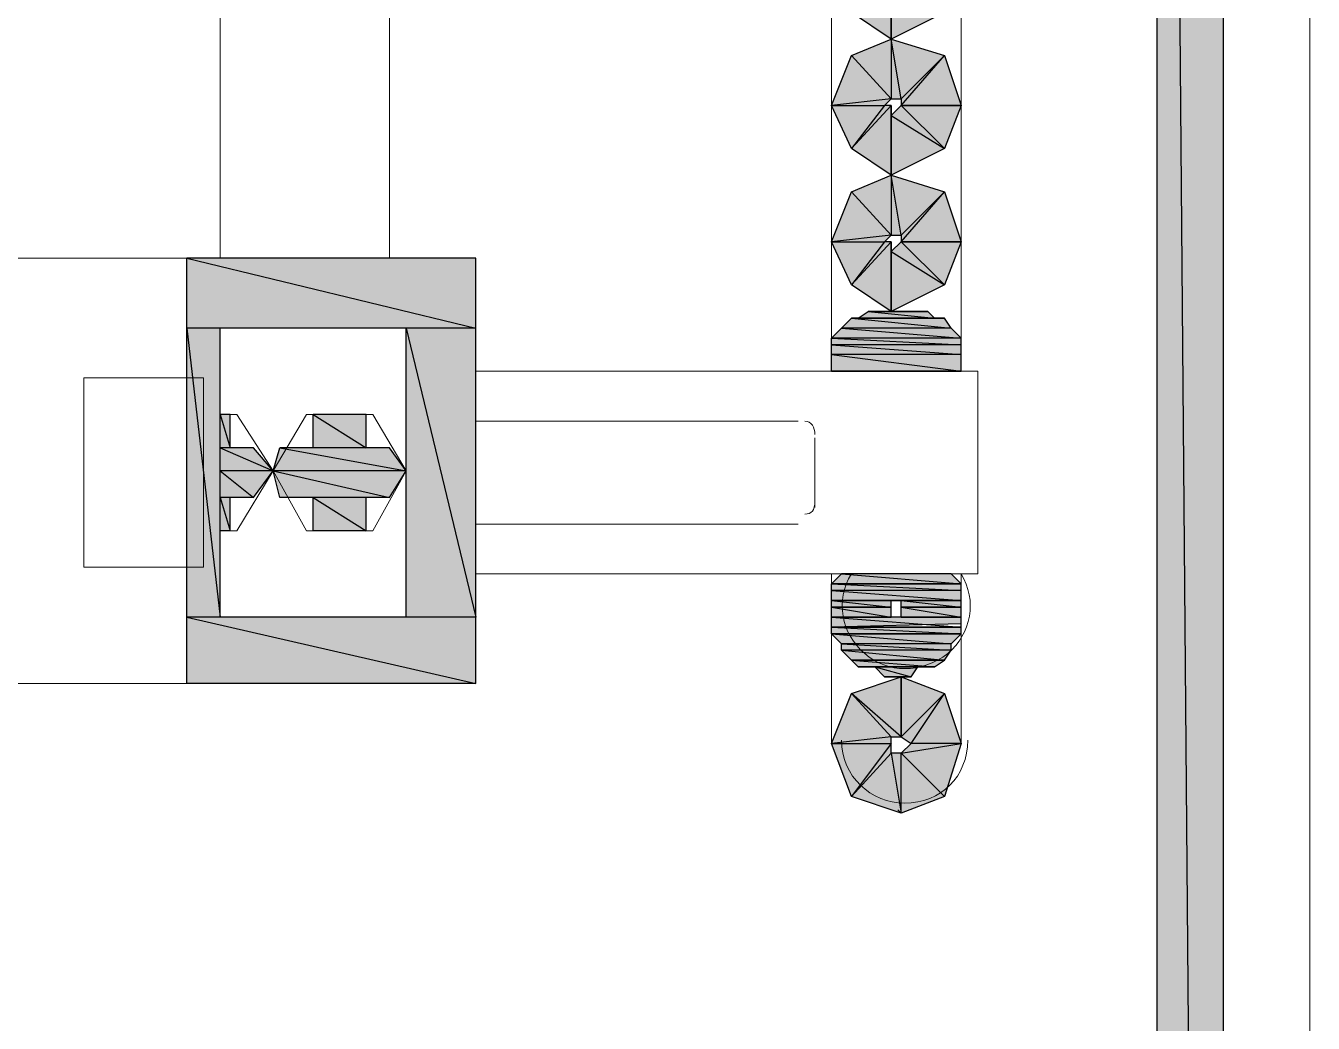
# Model space of a CAD drawing. Header units: millimetres. Extents: x 50 to 186, y -32 to 33.
# Drawn here: x 117.412 to 117.954, y -11.25 to -10.831 of the extents above; entities that cross this region are included whole.
import ezdxf

# ---------------------------------------------------------------- set-up
doc = ezdxf.new("R2010")
doc.units = ezdxf.units.MM
doc.layers.add('Prumada Eletrica', color=40, linetype='Continuous', lineweight=30)

msp = doc.modelspace()

# ---------------------------------------------------------------- hatches: boundary and pattern name
at = {"layer": 'Prumada Eletrica', "true_color": 0x000007}
h = msp.add_hatch(color=7, dxfattribs=at)
h.paths.add_polyline_path([(117.91592, -9.68853), (117.88798, -9.68853), (117.91592, -13.03237)])
h.paths.add_polyline_path([(117.88798, -9.68853), (117.91592, -13.03237), (117.88798, -13.03237)])
h = msp.add_hatch(color=7, dxfattribs=at)
h.paths.add_polyline_path([(117.75948, -10.78639), (117.77624, -10.80454), (117.7511, -10.80734)])
h.paths.add_polyline_path([(117.77624, -10.80454), (117.7511, -10.80734), (117.77345, -10.80734)])
h.paths.add_polyline_path([(117.7511, -10.80734), (117.77345, -10.80734), (117.75948, -10.82549)])
h.paths.add_polyline_path([(117.77345, -10.80734), (117.75948, -10.82549), (117.77624, -10.80734)])
h.paths.add_polyline_path([(117.75948, -10.82549), (117.77624, -10.80734), (117.77624, -10.83667)])
h.paths.add_polyline_path([(117.77624, -10.80734), (117.77624, -10.83667), (117.77624, -10.81153)])
h.paths.add_polyline_path([(117.77624, -10.83667), (117.77624, -10.81153), (117.79859, -10.82549)])
h.paths.add_polyline_path([(117.77624, -10.81153), (117.79859, -10.82549), (117.78043, -10.80734)])
h.paths.add_polyline_path([(117.79859, -10.82549), (117.78043, -10.80734), (117.80557, -10.80734)])
h = msp.add_hatch(color=7, dxfattribs=at)
h.paths.add_polyline_path([(117.80557, -10.8646), (117.78043, -10.8646), (117.79859, -10.84365)])
h.paths.add_polyline_path([(117.78043, -10.8646), (117.79859, -10.84365), (117.78043, -10.86181)])
h.paths.add_polyline_path([(117.79859, -10.84365), (117.78043, -10.86181), (117.77624, -10.83667)])
h.paths.add_polyline_path([(117.78043, -10.86181), (117.77624, -10.83667), (117.77624, -10.86181)])
h.paths.add_polyline_path([(117.77624, -10.83667), (117.77624, -10.86181), (117.75948, -10.84365)])
h = msp.add_hatch(color=7, dxfattribs=at)
h.paths.add_polyline_path([(117.75948, -10.84365), (117.77624, -10.86181), (117.7511, -10.8646)])
h.paths.add_polyline_path([(117.77624, -10.86181), (117.7511, -10.8646), (117.77345, -10.8646)])
h.paths.add_polyline_path([(117.7511, -10.8646), (117.77345, -10.8646), (117.75948, -10.88276)])
h.paths.add_polyline_path([(117.77345, -10.8646), (117.75948, -10.88276), (117.77624, -10.8646)])
h.paths.add_polyline_path([(117.75948, -10.88276), (117.77624, -10.8646), (117.77624, -10.89394)])
h.paths.add_polyline_path([(117.77624, -10.8646), (117.77624, -10.89394), (117.77624, -10.86879)])
h.paths.add_polyline_path([(117.77624, -10.89394), (117.77624, -10.86879), (117.79859, -10.88276)])
h.paths.add_polyline_path([(117.77624, -10.86879), (117.79859, -10.88276), (117.78043, -10.8646)])
h.paths.add_polyline_path([(117.79859, -10.88276), (117.78043, -10.8646), (117.80557, -10.8646)])
h = msp.add_hatch(color=7, dxfattribs=at)
h.paths.add_polyline_path([(117.80557, -10.92187), (117.78043, -10.92187), (117.79859, -10.90092)])
h.paths.add_polyline_path([(117.78043, -10.92187), (117.79859, -10.90092), (117.78043, -10.91908)])
h.paths.add_polyline_path([(117.79859, -10.90092), (117.78043, -10.91908), (117.77624, -10.89394)])
h.paths.add_polyline_path([(117.78043, -10.91908), (117.77624, -10.89394), (117.77624, -10.91908)])
h.paths.add_polyline_path([(117.77624, -10.89394), (117.77624, -10.91908), (117.75948, -10.90092)])
h = msp.add_hatch(color=7, dxfattribs=at)
h.paths.add_polyline_path([(117.75948, -10.90092), (117.77624, -10.91908), (117.7511, -10.92187)])
h.paths.add_polyline_path([(117.77624, -10.91908), (117.7511, -10.92187), (117.77345, -10.92187)])
h.paths.add_polyline_path([(117.7511, -10.92187), (117.77345, -10.92187), (117.75948, -10.94003)])
h.paths.add_polyline_path([(117.77345, -10.92187), (117.75948, -10.94003), (117.77624, -10.92187)])
h.paths.add_polyline_path([(117.75948, -10.94003), (117.77624, -10.92187), (117.77624, -10.9512)])
h.paths.add_polyline_path([(117.77624, -10.92187), (117.77624, -10.9512), (117.77624, -10.92606)])
h.paths.add_polyline_path([(117.77624, -10.9512), (117.77624, -10.92606), (117.79859, -10.94003)])
h.paths.add_polyline_path([(117.77624, -10.92606), (117.79859, -10.94003), (117.78043, -10.92187)])
h.paths.add_polyline_path([(117.79859, -10.94003), (117.78043, -10.92187), (117.80557, -10.92187)])
h = msp.add_hatch(color=7, dxfattribs=at)
h.paths.add_polyline_path([(117.60165, -10.92885), (117.48013, -10.92885), (117.60165, -10.95819)])
h.paths.add_polyline_path([(117.48013, -10.92885), (117.60165, -10.95819), (117.48013, -10.95819)])
h = msp.add_hatch(color=7, dxfattribs=at)
h.paths.add_polyline_path([(117.79859, -10.954), (117.75948, -10.954), (117.80138, -10.95819)])
h.paths.add_polyline_path([(117.75948, -10.954), (117.80138, -10.95819), (117.75529, -10.95819)])
h = msp.add_hatch(color=7, dxfattribs=at)
h.paths.add_polyline_path([(117.79161, -10.9512), (117.76647, -10.9512), (117.7944, -10.954)])
h.paths.add_polyline_path([(117.76647, -10.9512), (117.7944, -10.954), (117.76228, -10.954)])
h = msp.add_hatch(color=7, dxfattribs=at)
h.paths.add_polyline_path([(117.4941, -10.95819), (117.48013, -10.95819), (117.4941, -11.0797)])
h.paths.add_polyline_path([(117.48013, -10.95819), (117.4941, -11.0797), (117.48013, -11.0797)])
h = msp.add_hatch(color=7, dxfattribs=at)
h.paths.add_polyline_path([(117.60165, -10.95819), (117.57232, -10.95819), (117.60165, -11.0797)])
h.paths.add_polyline_path([(117.57232, -10.95819), (117.60165, -11.0797), (117.57232, -11.0797)])
h = msp.add_hatch(color=7, dxfattribs=at)
h.paths.add_polyline_path([(117.80138, -10.95819), (117.75529, -10.95819), (117.80557, -10.96238)])
h.paths.add_polyline_path([(117.75529, -10.95819), (117.80557, -10.96238), (117.7511, -10.96238)])
h = msp.add_hatch(color=7, dxfattribs=at)
h.paths.add_polyline_path([(117.80557, -10.96238), (117.7511, -10.96238), (117.80557, -10.96517)])
h.paths.add_polyline_path([(117.7511, -10.96238), (117.80557, -10.96517), (117.7511, -10.96517)])
h = msp.add_hatch(color=7, dxfattribs=at)
h.paths.add_polyline_path([(117.80557, -10.96517), (117.7511, -10.96517), (117.80557, -10.96936)])
h.paths.add_polyline_path([(117.7511, -10.96517), (117.80557, -10.96936), (117.7511, -10.96936)])
h = msp.add_hatch(color=7, dxfattribs=at)
h.paths.add_polyline_path([(117.80557, -10.96936), (117.7511, -10.96936), (117.80557, -10.97634)])
h.paths.add_polyline_path([(117.7511, -10.96936), (117.80557, -10.97634), (117.7511, -10.97634)])
h.paths.add_polyline_path([(117.80557, -10.97634), (117.7511, -10.97634)])
h.paths.add_polyline_path([(117.7511, -10.97634), (117.80557, -10.97634)])
h = msp.add_hatch(color=7, dxfattribs=at)
h.paths.add_polyline_path([(117.49829, -10.9945), (117.4941, -10.9945), (117.49829, -11.00847)])
h.paths.add_polyline_path([(117.4941, -10.9945), (117.49829, -11.00847), (117.4941, -11.00847)])
h = msp.add_hatch(color=7, dxfattribs=at)
h.paths.add_polyline_path([(117.55555, -10.9945), (117.53321, -10.9945), (117.55555, -11.00847)])
h.paths.add_polyline_path([(117.53321, -10.9945), (117.55555, -11.00847), (117.53321, -11.00847)])
h = msp.add_hatch(color=7, dxfattribs=at)
h.paths.add_polyline_path([(117.50807, -11.00847), (117.4941, -11.00847), (117.51645, -11.01825)])
h.paths.add_polyline_path([(117.4941, -11.00847), (117.51645, -11.01825), (117.4941, -11.01825)])
h = msp.add_hatch(color=7, dxfattribs=at)
h.paths.add_polyline_path([(117.56533, -11.00847), (117.51924, -11.00847), (117.57232, -11.01825)])
h.paths.add_polyline_path([(117.51924, -11.00847), (117.57232, -11.01825), (117.51645, -11.01825)])
h = msp.add_hatch(color=7, dxfattribs=at)
h.paths.add_polyline_path([(117.51645, -11.01825), (117.4941, -11.01825), (117.50807, -11.02942)])
h.paths.add_polyline_path([(117.4941, -11.01825), (117.50807, -11.02942), (117.4941, -11.02942)])
h = msp.add_hatch(color=7, dxfattribs=at)
h.paths.add_polyline_path([(117.57232, -11.01825), (117.51645, -11.01825), (117.56533, -11.02942)])
h.paths.add_polyline_path([(117.51645, -11.01825), (117.56533, -11.02942), (117.51924, -11.02942)])
h = msp.add_hatch(color=7, dxfattribs=at)
h.paths.add_polyline_path([(117.49829, -11.02942), (117.4941, -11.02942), (117.49829, -11.04339)])
h.paths.add_polyline_path([(117.4941, -11.02942), (117.49829, -11.04339), (117.4941, -11.04339)])
h = msp.add_hatch(color=7, dxfattribs=at)
h.paths.add_polyline_path([(117.55555, -11.02942), (117.53321, -11.02942), (117.55555, -11.04339)])
h.paths.add_polyline_path([(117.53321, -11.02942), (117.55555, -11.04339), (117.53321, -11.04339)])
h = msp.add_hatch(color=7, dxfattribs=at)
h.paths.add_polyline_path([(117.80138, -11.06155), (117.75529, -11.06155), (117.80557, -11.06574)])
h.paths.add_polyline_path([(117.75529, -11.06155), (117.80557, -11.06574), (117.7511, -11.06574)])
h.paths.add_polyline_path([(117.80557, -11.06574), (117.7511, -11.06574)])
h.paths.add_polyline_path([(117.7511, -11.06574), (117.80557, -11.06574)])
h = msp.add_hatch(color=7, dxfattribs=at)
h.paths.add_polyline_path([(117.80557, -11.06574), (117.7511, -11.06574), (117.80557, -11.06853)])
h.paths.add_polyline_path([(117.7511, -11.06574), (117.80557, -11.06853), (117.7511, -11.06853)])
h = msp.add_hatch(color=7, dxfattribs=at)
h.paths.add_polyline_path([(117.80557, -11.06853), (117.7511, -11.06853), (117.80557, -11.07272)])
h.paths.add_polyline_path([(117.7511, -11.06853), (117.80557, -11.07272), (117.7511, -11.07272)])
h.paths.add_polyline_path([(117.80557, -11.07272), (117.7511, -11.07272)])
h.paths.add_polyline_path([(117.7511, -11.07272), (117.80557, -11.07272)])
h.paths.add_polyline_path([(117.80557, -11.07272), (117.78043, -11.07272)])
h.paths.add_polyline_path([(117.80557, -11.07272), (117.78043, -11.07272)])
h = msp.add_hatch(color=7, dxfattribs=at)
h.paths.add_polyline_path([(117.77624, -11.07272), (117.7511, -11.07272), (117.77624, -11.07551)])
h.paths.add_polyline_path([(117.7511, -11.07272), (117.77624, -11.07551), (117.7511, -11.07551)])
h = msp.add_hatch(color=7, dxfattribs=at)
h.paths.add_polyline_path([(117.80557, -11.07272), (117.78043, -11.07272), (117.80557, -11.07551)])
h.paths.add_polyline_path([(117.78043, -11.07272), (117.80557, -11.07551), (117.78043, -11.07551)])
h = msp.add_hatch(color=7, dxfattribs=at)
h.paths.add_polyline_path([(117.77624, -11.07551), (117.7511, -11.07551), (117.77624, -11.0797)])
h.paths.add_polyline_path([(117.7511, -11.07551), (117.77624, -11.0797), (117.7511, -11.0797)])
h = msp.add_hatch(color=7, dxfattribs=at)
h.paths.add_polyline_path([(117.80557, -11.07551), (117.78043, -11.07551), (117.80557, -11.0797)])
h.paths.add_polyline_path([(117.78043, -11.07551), (117.80557, -11.0797), (117.78043, -11.0797)])
h = msp.add_hatch(color=7, dxfattribs=at)
h.paths.add_polyline_path([(117.60165, -11.0797), (117.48013, -11.0797), (117.60165, -11.10764)])
h.paths.add_polyline_path([(117.48013, -11.0797), (117.60165, -11.10764), (117.48013, -11.10764)])
h = msp.add_hatch(color=7, dxfattribs=at)
h.paths.add_polyline_path([(117.80557, -11.0797), (117.7511, -11.0797), (117.80557, -11.08389)])
h.paths.add_polyline_path([(117.7511, -11.0797), (117.80557, -11.08389), (117.7511, -11.08389)])
h.paths.add_polyline_path([(117.80557, -11.08389), (117.7511, -11.08389)])
h.paths.add_polyline_path([(117.7511, -11.08389), (117.80557, -11.08389), (117.80557, -11.0825)])
h = msp.add_hatch(color=7, dxfattribs=at)
h.paths.add_polyline_path([(117.80557, -11.08389), (117.7511, -11.08389), (117.80557, -11.08669)])
h.paths.add_polyline_path([(117.7511, -11.08389), (117.80557, -11.08669), (117.7511, -11.08669)])
h.paths.add_polyline_path([(117.80557, -11.08669), (117.7511, -11.08669)])
h.paths.add_polyline_path([(117.7511, -11.08669), (117.80557, -11.08669)])
h = msp.add_hatch(color=7, dxfattribs=at)
h.paths.add_polyline_path([(117.80557, -11.08669), (117.7511, -11.08669), (117.80138, -11.09088)])
h.paths.add_polyline_path([(117.7511, -11.08669), (117.80138, -11.09088), (117.75529, -11.09088)])
h = msp.add_hatch(color=7, dxfattribs=at)
h.paths.add_polyline_path([(117.80138, -11.09088), (117.75529, -11.09088), (117.80138, -11.09367)])
h.paths.add_polyline_path([(117.75529, -11.09088), (117.80138, -11.09367), (117.75529, -11.09367)])
h = msp.add_hatch(color=7, dxfattribs=at)
h.paths.add_polyline_path([(117.80138, -11.09367), (117.75529, -11.09367), (117.79859, -11.09786)])
h.paths.add_polyline_path([(117.75529, -11.09367), (117.79859, -11.09786), (117.75948, -11.09786)])
h.paths.add_polyline_path([(117.79859, -11.09786), (117.75948, -11.09786)])
h.paths.add_polyline_path([(117.75948, -11.09786), (117.79859, -11.09786)])
h = msp.add_hatch(color=7, dxfattribs=at)
h.paths.add_polyline_path([(117.79859, -11.09786), (117.75948, -11.09786), (117.7944, -11.10066)])
h.paths.add_polyline_path([(117.75948, -11.09786), (117.7944, -11.10066), (117.76228, -11.10066)])
h.paths.add_polyline_path([(117.7944, -11.10066), (117.76228, -11.10066)])
h.paths.add_polyline_path([(117.76228, -11.10066), (117.7944, -11.10066)])
h = msp.add_hatch(color=7, dxfattribs=at)
h.paths.add_polyline_path([(117.78742, -11.10066), (117.76926, -11.10066), (117.78462, -11.10485)])
h.paths.add_polyline_path([(117.76926, -11.10066), (117.78462, -11.10485), (117.77345, -11.10485)])
h.paths.add_polyline_path([(117.78462, -11.10485), (117.77345, -11.10485), (117.78043, -11.10485)])
h = msp.add_hatch(color=7, dxfattribs=at)
h.paths.add_polyline_path([(117.78043, -11.10485), (117.78043, -11.12999), (117.75948, -11.11183)])
h.paths.add_polyline_path([(117.78043, -11.12999), (117.75948, -11.11183), (117.77624, -11.12999)])
h.paths.add_polyline_path([(117.75948, -11.11183), (117.77624, -11.12999), (117.7511, -11.13278)])
h.paths.add_polyline_path([(117.77624, -11.12999), (117.7511, -11.13278), (117.77624, -11.13278)])
h.paths.add_polyline_path([(117.7511, -11.13278), (117.77624, -11.13278), (117.75948, -11.15513)])
h.paths.add_polyline_path([(117.77624, -11.13278), (117.75948, -11.15513), (117.77624, -11.13697)])
h.paths.add_polyline_path([(117.75948, -11.15513), (117.77624, -11.13697), (117.78043, -11.16211)])
h.paths.add_polyline_path([(117.77624, -11.13697), (117.78043, -11.16211), (117.78043, -11.13697)])
h.paths.add_polyline_path([(117.78043, -11.16211), (117.78043, -11.13697), (117.79859, -11.15513)])
h = msp.add_hatch(color=7, dxfattribs=at)
h.paths.add_polyline_path([(117.77345, -11.10485), (117.78462, -11.10485), (117.78323, -11.10485)])
h.paths.add_polyline_path([(117.78462, -11.10485), (117.78323, -11.10485), (117.77345, -11.10485)])
h = msp.add_hatch(color=7, dxfattribs=at)
h.paths.add_polyline_path([(117.80557, -11.13278), (117.78462, -11.13278), (117.79859, -11.11183)])
h.paths.add_polyline_path([(117.78462, -11.13278), (117.79859, -11.11183), (117.78043, -11.12999)])
h.paths.add_polyline_path([(117.79859, -11.11183), (117.78043, -11.12999), (117.78043, -11.10485)])
h = msp.add_hatch(color=7, dxfattribs=at)
h.paths.add_polyline_path([(117.79859, -11.15513), (117.78043, -11.13697), (117.80557, -11.13278)])
h.paths.add_polyline_path([(117.78043, -11.13697), (117.80557, -11.13278), (117.78462, -11.13278)])

# ---------------------------------------------------------------- linework, layer by layer
at = {"layer": 'Prumada Eletrica', "color": 7, "linetype": 'Continuous', "lineweight": 20, "true_color": 0x000007}
for points in [[(116.10013, -9.32817), (117.95223, -9.32817), (117.95223, -13.03237), (116.10013, -13.03237)], [(117.95223, -9.32817), (119.80713, -9.32817), (119.80713, -13.03237), (117.95223, -13.03237)], [(117.02618, -10.92885), (117.60165, -10.92885), (117.60165, -11.10764), (116.4605, -11.10764), (116.4605, -10.92885)], [(117.43683, -11.05875), (117.48711, -11.05875), (117.48711, -10.97914), (117.43683, -10.97914)], [(117.55835, -10.9945), (117.57232, -11.01825), (117.55835, -11.04339), (117.53041, -11.04339), (117.51645, -11.01825), (117.53041, -10.9945)]]:
    msp.add_lwpolyline(points, close=True, dxfattribs=at)
for points in [[(116.17137, -9.46645), (117.88798, -9.46645), (117.88798, -13.03237), (116.16438, -13.03237), (116.16299, -13.03098), (116.10013, -13.03237)], [(117.95223, -9.55305), (117.95223, -13.03237), (116.10013, -13.03237), (116.10013, -9.55305)], [(119.80713, -9.55305), (119.80713, -13.03237), (117.95223, -13.03237), (117.95223, -9.55305)], [(117.88798, -13.03237), (117.91592, -13.03237), (117.91592, -9.68853)], [(117.7511, -10.06845), (117.7511, -10.97634), (117.7511, -10.97634)], [(117.80557, -10.97634), (117.80557, -10.06845), (117.80557, -10.06845)], [(117.4941, -10.92885), (117.4941, -10.58665), (117.4941, -10.58665)], [(117.56533, -10.92885), (117.56533, -10.81572), (117.4941, -10.81572)], [(117.48013, -10.92885), (117.48013, -11.10764), (117.48013, -11.10764)], [(117.4941, -10.95819), (117.57232, -10.95819), (117.57232, -11.0797), (117.4941, -11.0797)], [(117.4941, -10.95819), (117.4941, -11.0797), (117.4941, -11.0797)], [(117.60165, -10.97634), (117.81256, -10.97634), (117.81256, -11.06155), (117.60165, -11.06155)], [(117.4941, -10.9945), (117.50108, -10.9945), (117.51645, -11.01825), (117.50108, -11.04339), (117.4941, -11.04339)], [(117.50108, -10.9945), (117.49829, -10.9945), (117.49829, -11.00847)], [(117.53321, -10.9945), (117.53321, -11.00847), (117.53321, -11.00847)], [(117.55555, -10.9945), (117.55555, -11.00847), (117.55555, -11.00847)], [(117.73713, -10.9973), (117.60165, -10.9973), (117.60165, -10.9973)], [(117.50807, -11.00847), (117.49829, -11.00847), (117.49829, -11.00847)], [(117.53321, -11.00847), (117.51924, -11.00847), (117.51924, -11.00847)], [(117.56533, -11.00847), (117.55555, -11.00847), (117.55555, -11.00847)], [(117.74412, -11.03361), (117.74412, -11.00428), (117.74412, -11.00428)], [(117.50807, -11.02942), (117.49829, -11.02942), (117.49829, -11.02942)], [(117.49829, -11.02942), (117.49829, -11.04339), (117.49829, -11.04339)], [(117.53321, -11.02942), (117.51924, -11.02942), (117.51924, -11.02942)], [(117.53321, -11.02942), (117.53321, -11.04339), (117.53321, -11.04339)], [(117.55555, -11.02942), (117.55555, -11.04339), (117.55555, -11.04339)], [(117.56533, -11.02942), (117.55555, -11.02942), (117.55555, -11.02942)], [(117.60165, -11.0406), (117.73713, -11.0406), (117.73713, -11.0406)], [(117.7511, -11.06155), (117.7511, -11.13278), (117.7511, -11.13278)], [(117.80557, -11.13278), (117.80557, -11.06155), (117.80557, -11.06155)], [(117.78043, -11.16211), (117.77904, -11.16072), (117.77904, -11.16072)]]:
    msp.add_lwpolyline(points, dxfattribs=at)
at = {"layer": 'Prumada Eletrica', "color": 7, "linetype": 'Continuous', "lineweight": -2, "true_color": 0x000007}
for points in [[(117.91592, -9.68853), (117.88798, -9.68853), (117.91592, -13.03237)], [(117.88798, -9.68853), (117.91592, -13.03237), (117.88798, -13.03237)], [(117.75948, -10.82549), (117.77624, -10.80734), (117.77624, -10.83667)], [(117.77624, -10.80734), (117.77624, -10.83667), (117.77624, -10.81153)], [(117.77624, -10.83667), (117.77624, -10.81153), (117.79859, -10.82549)], [(117.77624, -10.83667), (117.77624, -10.86181), (117.75948, -10.84365)], [(117.79859, -10.84365), (117.78043, -10.86181), (117.77624, -10.83667)], [(117.78043, -10.86181), (117.77624, -10.83667), (117.77624, -10.86181)], [(117.75948, -10.84365), (117.77624, -10.86181), (117.7511, -10.8646)], [(117.80557, -10.8646), (117.78043, -10.8646), (117.79859, -10.84365)], [(117.78043, -10.8646), (117.79859, -10.84365), (117.78043, -10.86181)], [(117.77624, -10.86181), (117.7511, -10.8646), (117.77345, -10.8646)], [(117.7511, -10.8646), (117.77345, -10.8646), (117.75948, -10.88276)], [(117.77345, -10.8646), (117.75948, -10.88276), (117.77624, -10.8646)], [(117.75948, -10.88276), (117.77624, -10.8646), (117.77624, -10.89394)], [(117.77624, -10.8646), (117.77624, -10.89394), (117.77624, -10.86879)], [(117.77624, -10.86879), (117.79859, -10.88276), (117.78043, -10.8646)], [(117.79859, -10.88276), (117.78043, -10.8646), (117.80557, -10.8646)], [(117.77624, -10.89394), (117.77624, -10.86879), (117.79859, -10.88276)], [(117.77624, -10.89394), (117.77624, -10.91908), (117.75948, -10.90092)], [(117.79859, -10.90092), (117.78043, -10.91908), (117.77624, -10.89394)], [(117.78043, -10.91908), (117.77624, -10.89394), (117.77624, -10.91908)], [(117.75948, -10.90092), (117.77624, -10.91908), (117.7511, -10.92187)], [(117.80557, -10.92187), (117.78043, -10.92187), (117.79859, -10.90092)], [(117.78043, -10.92187), (117.79859, -10.90092), (117.78043, -10.91908)], [(117.77624, -10.91908), (117.7511, -10.92187), (117.77345, -10.92187)], [(117.7511, -10.92187), (117.77345, -10.92187), (117.75948, -10.94003)], [(117.77345, -10.92187), (117.75948, -10.94003), (117.77624, -10.92187)], [(117.75948, -10.94003), (117.77624, -10.92187), (117.77624, -10.9512)], [(117.77624, -10.92187), (117.77624, -10.9512), (117.77624, -10.92606)], [(117.77624, -10.92606), (117.79859, -10.94003), (117.78043, -10.92187)], [(117.79859, -10.94003), (117.78043, -10.92187), (117.80557, -10.92187)], [(117.77624, -10.9512), (117.77624, -10.92606), (117.79859, -10.94003)], [(117.60165, -10.92885), (117.48013, -10.92885), (117.60165, -10.95819)], [(117.48013, -10.92885), (117.60165, -10.95819), (117.48013, -10.95819)], [(117.75948, -10.954), (117.80138, -10.95819), (117.75529, -10.95819)], [(117.76228, -10.954), (117.79859, -10.954), (117.75948, -10.954)], [(117.79859, -10.954), (117.75948, -10.954), (117.80138, -10.95819)], [(117.76647, -10.9512), (117.7944, -10.954), (117.76228, -10.954)], [(117.7944, -10.954), (117.76228, -10.954), (117.79859, -10.954)], [(117.76926, -10.9512), (117.79161, -10.9512), (117.76647, -10.9512)], [(117.79161, -10.9512), (117.76647, -10.9512), (117.7944, -10.954)], [(117.77624, -10.9512), (117.78742, -10.9512), (117.76926, -10.9512)], [(117.78742, -10.9512), (117.76926, -10.9512), (117.79161, -10.9512)], [(117.78462, -10.9512), (117.77624, -10.9512), (117.78742, -10.9512)], [(117.4941, -10.95819), (117.48013, -10.95819), (117.4941, -11.0797)], [(117.48013, -10.95819), (117.4941, -11.0797), (117.48013, -11.0797)], [(117.60165, -10.95819), (117.57232, -10.95819), (117.60165, -11.0797)], [(117.57232, -10.95819), (117.60165, -11.0797), (117.57232, -11.0797)], [(117.75529, -10.95819), (117.80557, -10.96238), (117.7511, -10.96238)], [(117.80138, -10.95819), (117.75529, -10.95819), (117.80557, -10.96238)], [(117.80557, -10.96238), (117.7511, -10.96238), (117.80557, -10.96517)], [(117.7511, -10.96238), (117.80557, -10.96517), (117.7511, -10.96517)], [(117.80557, -10.96517), (117.7511, -10.96517), (117.80557, -10.96936)], [(117.7511, -10.96517), (117.80557, -10.96936), (117.7511, -10.96936)], [(117.80557, -10.96936), (117.7511, -10.96936), (117.80557, -10.97634)], [(117.7511, -10.96936), (117.80557, -10.97634), (117.7511, -10.97634)], [(117.80557, -10.97634), (117.7511, -10.97634)], [(117.7511, -10.97634), (117.80557, -10.97634), (117.80557, -10.97634)], [(117.49829, -10.9945), (117.4941, -10.9945), (117.49829, -11.00847)], [(117.4941, -10.9945), (117.49829, -11.00847), (117.4941, -11.00847)], [(117.55555, -10.9945), (117.53321, -10.9945), (117.55555, -11.00847)], [(117.53321, -10.9945), (117.55555, -11.00847), (117.53321, -11.00847)], [(117.50807, -11.00847), (117.4941, -11.00847), (117.51645, -11.01825)], [(117.4941, -11.00847), (117.51645, -11.01825), (117.4941, -11.01825)], [(117.51924, -11.00847), (117.57232, -11.01825), (117.51645, -11.01825)], [(117.56533, -11.00847), (117.51924, -11.00847), (117.57232, -11.01825)], [(117.51645, -11.01825), (117.4941, -11.01825), (117.50807, -11.02942)], [(117.4941, -11.01825), (117.50807, -11.02942), (117.4941, -11.02942)], [(117.57232, -11.01825), (117.51645, -11.01825), (117.56533, -11.02942)], [(117.51645, -11.01825), (117.56533, -11.02942), (117.51924, -11.02942)], [(117.49829, -11.02942), (117.4941, -11.02942), (117.49829, -11.04339)], [(117.4941, -11.02942), (117.49829, -11.04339), (117.4941, -11.04339)], [(117.55555, -11.02942), (117.53321, -11.02942), (117.55555, -11.04339)], [(117.53321, -11.02942), (117.55555, -11.04339), (117.53321, -11.04339)], [(117.75529, -11.06155), (117.80557, -11.06574), (117.7511, -11.06574)], [(117.80138, -11.06155), (117.75529, -11.06155), (117.80557, -11.06574)], [(117.80557, -11.06574), (117.7511, -11.06574)], [(117.7511, -11.06574), (117.80557, -11.06574), (117.80557, -11.06574)], [(117.80557, -11.06574), (117.7511, -11.06574), (117.80557, -11.06853)], [(117.7511, -11.06574), (117.80557, -11.06853), (117.7511, -11.06853)], [(117.80557, -11.06853), (117.7511, -11.06853), (117.80557, -11.07272)], [(117.7511, -11.06853), (117.80557, -11.07272), (117.7511, -11.07272)], [(117.80557, -11.07272), (117.7511, -11.07272)], [(117.7511, -11.07272), (117.80557, -11.07272), (117.80557, -11.07272)], [(117.7511, -11.07272), (117.77624, -11.07272), (117.77624, -11.07272)], [(117.77624, -11.07272), (117.77624, -11.07272), (117.7511, -11.07272)], [(117.7511, -11.07272), (117.77624, -11.07272), (117.77624, -11.07272)], [(117.77624, -11.07272), (117.77624, -11.07272), (117.7511, -11.07272)], [(117.7511, -11.07272), (117.77624, -11.07272), (117.77624, -11.07272)], [(117.77624, -11.07272), (117.77624, -11.07272), (117.7511, -11.07272)], [(117.7511, -11.07272), (117.77624, -11.07272), (117.77624, -11.07272)], [(117.77624, -11.07272), (117.77624, -11.07272), (117.7511, -11.07272)], [(117.7511, -11.07272), (117.77624, -11.07272), (117.77624, -11.07272)], [(117.77624, -11.07272), (117.77624, -11.07272), (117.7511, -11.07272)], [(117.77624, -11.07272), (117.7511, -11.07272), (117.77624, -11.07551)], [(117.7511, -11.07272), (117.77624, -11.07551), (117.7511, -11.07551)], [(117.80557, -11.07272), (117.80557, -11.07272), (117.78043, -11.07272)], [(117.80557, -11.07272), (117.78043, -11.07272)], [(117.78043, -11.07272), (117.80557, -11.07272), (117.80557, -11.07272)], [(117.80557, -11.07272), (117.80557, -11.07272), (117.78043, -11.07272)], [(117.78043, -11.07272), (117.80557, -11.07272), (117.80557, -11.07272)], [(117.80557, -11.07272), (117.80557, -11.07272), (117.78043, -11.07272)], [(117.78043, -11.07272), (117.80557, -11.07272), (117.80557, -11.07272)], [(117.80557, -11.07272), (117.80557, -11.07272), (117.78043, -11.07272)], [(117.78043, -11.07272), (117.80557, -11.07272), (117.80557, -11.07272)], [(117.80557, -11.07272), (117.80557, -11.07272), (117.78043, -11.07272)], [(117.80557, -11.07272), (117.78043, -11.07272), (117.80557, -11.07551)], [(117.78043, -11.07272), (117.80557, -11.07551), (117.78043, -11.07551)], [(117.7511, -11.07551), (117.77624, -11.07551), (117.77624, -11.07551)], [(117.77624, -11.07551), (117.77624, -11.07551), (117.7511, -11.07551)], [(117.7511, -11.07551), (117.77624, -11.07551), (117.77624, -11.07551)], [(117.77624, -11.07551), (117.77624, -11.07551), (117.7511, -11.07551)], [(117.7511, -11.07551), (117.77624, -11.07551), (117.77624, -11.07551)], [(117.77624, -11.07551), (117.77624, -11.07551), (117.7511, -11.07551)], [(117.7511, -11.07551), (117.77624, -11.07551), (117.77624, -11.07551)], [(117.77624, -11.07551), (117.77624, -11.07551), (117.7511, -11.07551)], [(117.77624, -11.07551), (117.7511, -11.07551)], [(117.7511, -11.07551), (117.77624, -11.07551), (117.77624, -11.07551)], [(117.7511, -11.07551), (117.77624, -11.07551), (117.77624, -11.07551)], [(117.77624, -11.07551), (117.77624, -11.07551), (117.7511, -11.07551)], [(117.77624, -11.07551), (117.7511, -11.07551), (117.77624, -11.0797)], [(117.7511, -11.07551), (117.77624, -11.0797), (117.7511, -11.0797)], [(117.78043, -11.07551), (117.80557, -11.07551), (117.80557, -11.07551)], [(117.80557, -11.07551), (117.80557, -11.07551), (117.78043, -11.07551)], [(117.80557, -11.07551), (117.78043, -11.07551)], [(117.78043, -11.07551), (117.80557, -11.07551), (117.80557, -11.07551)], [(117.80557, -11.07551), (117.78043, -11.07551)], [(117.78043, -11.07551), (117.80557, -11.07551), (117.78462, -11.07551)], [(117.78462, -11.07551), (117.80557, -11.07551), (117.78043, -11.07551)], [(117.78043, -11.07551), (117.80557, -11.07551), (117.80557, -11.07551)], [(117.80557, -11.07551), (117.80557, -11.07551), (117.78043, -11.07551)], [(117.80557, -11.07551), (117.78043, -11.07551)], [(117.78043, -11.07551), (117.80557, -11.07551), (117.80557, -11.07551)], [(117.78043, -11.07551), (117.80557, -11.07551), (117.80557, -11.07551)], [(117.80557, -11.07551), (117.80557, -11.07551), (117.78043, -11.07551)], [(117.80557, -11.07551), (117.78043, -11.07551), (117.80557, -11.0797)], [(117.78043, -11.07551), (117.80557, -11.0797), (117.78043, -11.0797)], [(117.80557, -11.07551), (117.78462, -11.07551)], [(117.60165, -11.0797), (117.48013, -11.0797), (117.60165, -11.10764)], [(117.48013, -11.0797), (117.60165, -11.10764), (117.48013, -11.10764)], [(117.7511, -11.0797), (117.77624, -11.0797), (117.77624, -11.0797)], [(117.77624, -11.0797), (117.77624, -11.0797), (117.7511, -11.0797)], [(117.7511, -11.0797), (117.77624, -11.0797), (117.77624, -11.0797)], [(117.77624, -11.0797), (117.77624, -11.0797), (117.7511, -11.0797)], [(117.7511, -11.0797), (117.77624, -11.0797), (117.77624, -11.0797)], [(117.77624, -11.0797), (117.77624, -11.0797), (117.7511, -11.0797)], [(117.7511, -11.0797), (117.77624, -11.0797), (117.77624, -11.0797)], [(117.77624, -11.0797), (117.77624, -11.0797), (117.7511, -11.0797)], [(117.80557, -11.0797), (117.7511, -11.0797), (117.80557, -11.08389)], [(117.7511, -11.0797), (117.80557, -11.08389), (117.7511, -11.08389)], [(117.7511, -11.08389), (117.80557, -11.08389), (117.80557, -11.0825)], [(117.80557, -11.08389), (117.7511, -11.08389)], [(117.80557, -11.08389), (117.7511, -11.08389), (117.80557, -11.08669)], [(117.7511, -11.08389), (117.80557, -11.08669), (117.7511, -11.08669)], [(117.78043, -11.0797), (117.80557, -11.0797), (117.80557, -11.0797)], [(117.80557, -11.0797), (117.80557, -11.0797), (117.78043, -11.0797)], [(117.78043, -11.0797), (117.80557, -11.0797), (117.80557, -11.0797)], [(117.80557, -11.0797), (117.80557, -11.0797), (117.78043, -11.0797)], [(117.78043, -11.0797), (117.80557, -11.0797), (117.80557, -11.0797)], [(117.80557, -11.0797), (117.80557, -11.0797), (117.78043, -11.0797)], [(117.78043, -11.0797), (117.80557, -11.0797), (117.80557, -11.0797)], [(117.80557, -11.0797), (117.80557, -11.0797), (117.78043, -11.0797)], [(117.80557, -11.08669), (117.7511, -11.08669)], [(117.7511, -11.08669), (117.80557, -11.08669), (117.80557, -11.08669)], [(117.80557, -11.08669), (117.7511, -11.08669), (117.80138, -11.09088)], [(117.7511, -11.08669), (117.80138, -11.09088), (117.75529, -11.09088)], [(117.80138, -11.09088), (117.75529, -11.09088), (117.80138, -11.09367)], [(117.75529, -11.09088), (117.80138, -11.09367), (117.75529, -11.09367)], [(117.80138, -11.09367), (117.75529, -11.09367), (117.79859, -11.09786)], [(117.75529, -11.09367), (117.79859, -11.09786), (117.75948, -11.09786)], [(117.79859, -11.09786), (117.75948, -11.09786)], [(117.75948, -11.09786), (117.79859, -11.09786), (117.79859, -11.09786)], [(117.79859, -11.09786), (117.75948, -11.09786), (117.7944, -11.10066)], [(117.75948, -11.09786), (117.7944, -11.10066), (117.76228, -11.10066)], [(117.7944, -11.10066), (117.76228, -11.10066)], [(117.76228, -11.10066), (117.7944, -11.10066), (117.7944, -11.10066)], [(117.7944, -11.10066), (117.76228, -11.10066), (117.79161, -11.10066)], [(117.76228, -11.10066), (117.79161, -11.10066), (117.76647, -11.10066)], [(117.79161, -11.10066), (117.76647, -11.10066), (117.78742, -11.10066)], [(117.76647, -11.10066), (117.78742, -11.10066), (117.76926, -11.10066)], [(117.78742, -11.10066), (117.76926, -11.10066), (117.78462, -11.10485)], [(117.76926, -11.10066), (117.78462, -11.10485), (117.77345, -11.10485)], [(117.78043, -11.10485), (117.78043, -11.12999), (117.75948, -11.11183)], [(117.78462, -11.10485), (117.77345, -11.10485), (117.78043, -11.10485)], [(117.77345, -11.10485), (117.78462, -11.10485), (117.78323, -11.10485)], [(117.78462, -11.10485), (117.78323, -11.10485), (117.77345, -11.10485)], [(117.79859, -11.11183), (117.78043, -11.12999), (117.78043, -11.10485)], [(117.75948, -11.11183), (117.77624, -11.12999), (117.7511, -11.13278)], [(117.78043, -11.12999), (117.75948, -11.11183), (117.77624, -11.12999)], [(117.78462, -11.13278), (117.79859, -11.11183), (117.78043, -11.12999)], [(117.80557, -11.13278), (117.78462, -11.13278), (117.79859, -11.11183)], [(117.77624, -11.12999), (117.7511, -11.13278), (117.77624, -11.13278)], [(117.7511, -11.13278), (117.77624, -11.13278), (117.75948, -11.15513)], [(117.77624, -11.13278), (117.75948, -11.15513), (117.77624, -11.13697)], [(117.79859, -11.15513), (117.78043, -11.13697), (117.80557, -11.13278)], [(117.78043, -11.13697), (117.80557, -11.13278), (117.78462, -11.13278)], [(117.75948, -11.15513), (117.77624, -11.13697), (117.78043, -11.16211)], [(117.77624, -11.13697), (117.78043, -11.16211), (117.78043, -11.13697)], [(117.78043, -11.16211), (117.78043, -11.13697), (117.79859, -11.15513)]]:
    msp.add_lwpolyline(points, close=True, dxfattribs=at)
at = {"layer": 'Prumada Eletrica', "color": 7, "linetype": 'Continuous', "lineweight": 20, "true_color": 0x000007}
for points in [[(117.74412, -11.00288), (117.74412, -11.00009), (117.74272, -10.9973), (117.73993, -10.9973)], [(117.73993, -11.03641), (117.74272, -11.03641), (117.74412, -11.03501), (117.74412, -11.03082)], [(117.75529, -11.13138), (117.75529, -11.14675), (117.76786, -11.15792), (117.78183, -11.15792)], [(117.78183, -11.15792), (117.79719, -11.15792), (117.80837, -11.14675), (117.80837, -11.13138)]]:
    msp.add_open_spline(points, degree=3, dxfattribs=at)
msp.add_open_spline([(117.75948, -11.06155), (117.7525, -11.07272), (117.75529, -11.08669), (117.76507, -11.09507), (117.76507, -11.09507), (117.77485, -11.10345), (117.78881, -11.10345), (117.79999, -11.09507), (117.79999, -11.09507), (117.80976, -11.08669), (117.81256, -11.07272), (117.80557, -11.06155)], degree=3, knots=[0, 0, 0, 0, 0.083333, 0.083333, 0.083333, 0.083334, 0.166667, 0.166667, 0.166667, 0.166668, 1, 1, 1, 1], dxfattribs=at)

doc.saveas('drawing.dxf')
